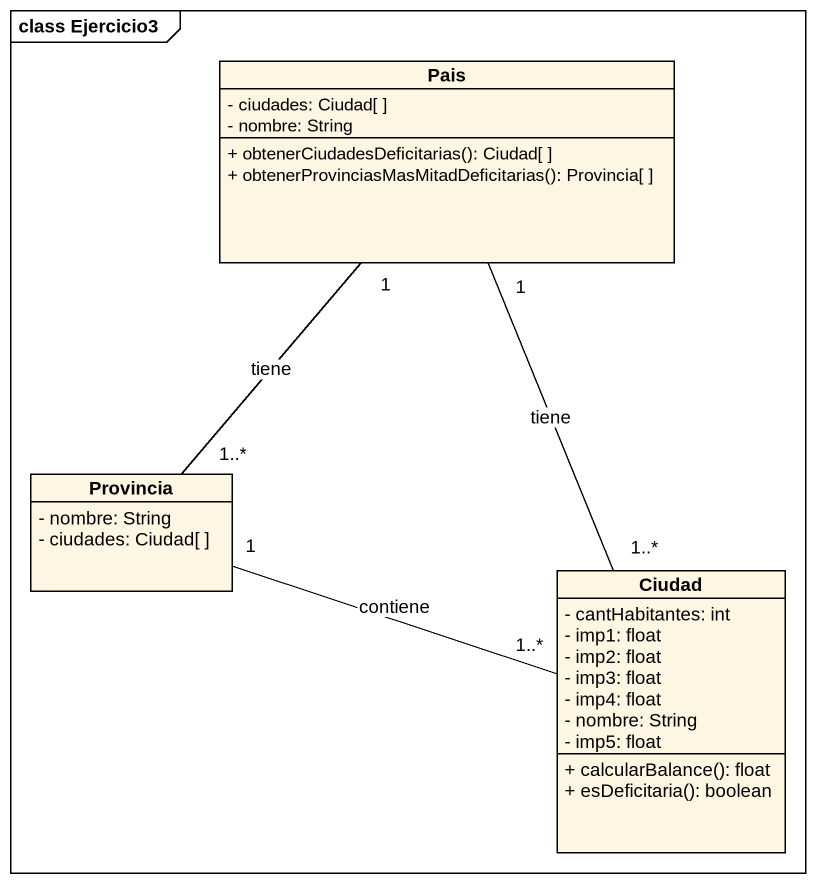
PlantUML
@startuml
mainframe class Ejercicio3
hide circle
hide empty members
skinparam classAttributeIconSize 0
class Pais {
  - ciudades: Ciudad[ ]
  - nombre: String
  + obtenerCiudadesDeficitarias(): Ciudad[ ]
  + obtenerProvinciasMasMitadDeficitarias(): Provincia[ ]
}
class Provincia {
  - nombre: String
  - ciudades: Ciudad[ ]
}
class Ciudad {
  - cantHabitantes: int
  - imp1: float
  - imp2: float
  - imp3: float
  - imp4: float
  - nombre: String
  - imp5: float
  + calcularBalance(): float
  + esDeficitaria(): boolean
}
Provincia "1..*" -up- "1" Pais : tiene
Ciudad "1..*" -up- "1" Pais : tiene
Ciudad "1..*" -left- "1" Provincia : contiene
@enduml
